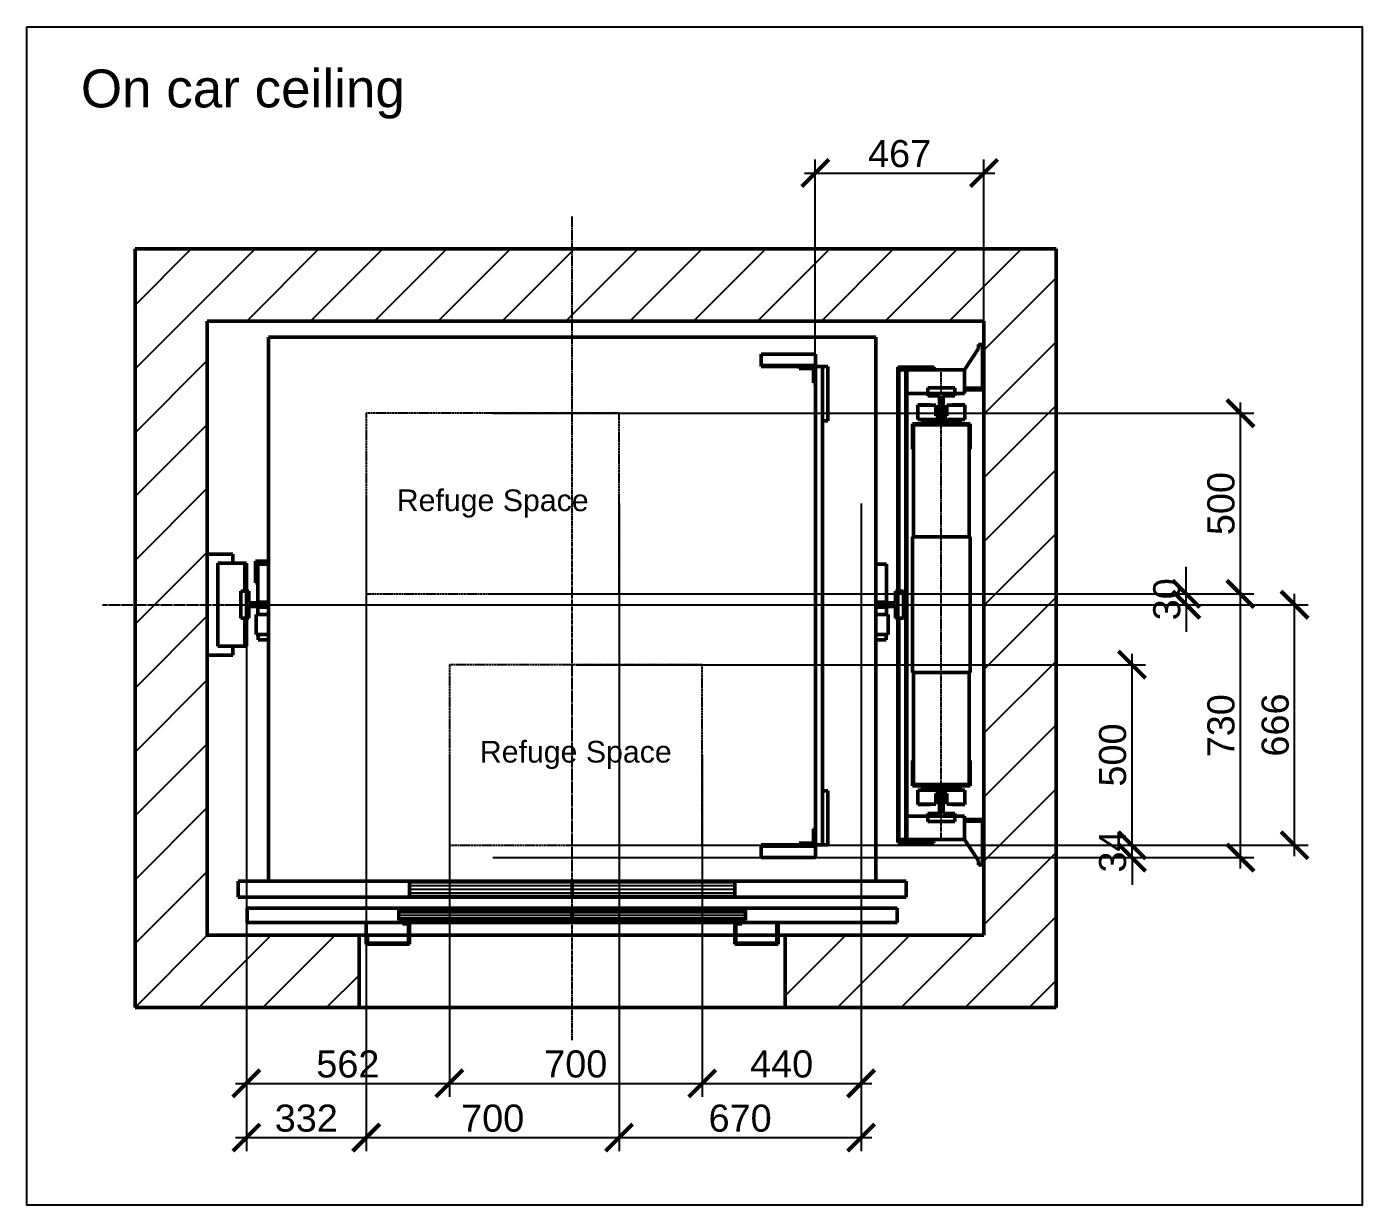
# Model space of a CAD drawing. Header units: millimetres. Extents: x -9546 to 173314, y -46180 to 27253.
# Drawn here: x 59020 to 62717, y -37508 to -34246 of the extents above; entities that cross this region are included whole.
import ezdxf

# ---------------------------------------------------------------- set-up
doc = ezdxf.new("R2010")
doc.units = ezdxf.units.MM
doc.linetypes.add('AM_ISO02W050', pattern=[7.5, 6, -1.5])
doc.linetypes.add('AM_ISO08W050', pattern=[18, 12, -1.5, 3, -1.5])
for name, color, linetype, lineweight in [('AM_0', 7, 'Continuous', 50), ('AM_5', 3, 'Continuous', 25), ('AM_8', 1, 'Continuous', 25), ('LDCar-AM_0', 7, 'Continuous', 50), ('LDCar-AM_7', 4, 'AM_ISO08W050', 25), ('LDCar-AM_8', 1, 'Continuous', 25), ('LDCarFrame-AM_0', 7, 'Continuous', 50), ('LDGuides-AM_0', 7, 'Continuous', 50), ('LDRailBrackets-AM_0', 7, 'Continuous', 50), ('LDRefugeSpace-AM_0', 7, 'Continuous', 50), ('LDRefugeSpace-AM_3', 6, 'AM_ISO02W050', 25), ('LDShaft-AM_0', 7, 'Continuous', 50), ('LDShaft-AM_5', 3, 'Continuous', 25), ('LDShaft-AM_7', 4, 'AM_ISO08W050', 25)]:
    doc.layers.add(name, color=color, linetype=linetype, lineweight=lineweight)
doc.layers.add('AM_VIEWS', color=1, linetype='Continuous', lineweight=25, plot=False)
doc.styles.add('LD', font='ARIALUNI.ttf')
doc.dimstyles.new('LIFT', dxfattribs={"dimtxt": 2.5, "dimasz": 2.5, "dimexe": 1.25, "dimexo": 0, "dimgap": 0.5, "dimtad": 1, "dimdec": 0, "dimzin": 1, "dimdsep": 46, "dimtxsty": 'LD', "dimblk": 'ARCHTICK', "dimcen": 0, "dimdle": 1, "dimclrd": 3, "dimclre": 3, "dimclrt": 4, "dimadec": 0, "dimazin": 0, "dimtp": 0.1, "dimtm": 0.1, "dimtfac": 0.71, "dimtdec": 0, "dimtix": 1, "dimtmove": 0, "dimatfit": 3, "dimfxl": 1, "dimtolj": 1, "dimarcsym": 0})

# ---------------------------------------------------------------- blocks, each defined once
blk = doc.blocks.new('LD_20260611094835_00000243')
at = {"layer": 'AM_8'}
for p, q in [((-200, 1567.8), (132.2, 1900)), ((-200, 1744.5), (-44.5, 1900)), ((109, 1700), (309, 1900)), ((285.8, 1700), (485.8, 1900)), ((462.6, 1700), (662.6, 1900)), ((639.3, 1700), (839.3, 1900)), ((816.1, 1700), (1016.1, 1900)), ((992.9, 1700), (1192.9, 1900)), ((1169.7, 1700), (1369.7, 1900)), ((1346.4, 1700), (1546.4, 1900)), ((1523.2, 1700), (1723.2, 1900)), ((1700, 1700), (1900, 1900)), ((1876.8, 1700), (2076.8, 1900)), ((2053.6, 1700), (2253.6, 1900)), ((2150, 1619.7), (2350, 1819.7)), ((2150, 1442.9), (2350, 1642.9)), ((-200, 1391), (0, 1591)), ((2150, 1266.1), (2350, 1466.1)), ((-200, 1214.2), (0, 1414.2)), ((2150, 1089.3), (2350, 1289.3)), ((-200, 1037.4), (0, 1237.4)), ((2150, 912.6), (2350, 1112.6)), ((-200, 860.7), (0, 1060.7)), ((2150, 735.8), (2350, 935.8)), ((-200, 683.9), (0, 883.9)), ((2150, 559), (2350, 759)), ((-200, 507.1), (0, 707.1)), ((2150, 382.2), (2350, 582.2)), ((-200, 330.3), (0, 530.3)), ((2150, 205.5), (2350, 405.5)), ((-200, 153.6), (0, 353.6)), ((2150, 28.7), (2350, 228.7)), ((-200, -23.2), (0, 176.8)), ((2098.1, -200), (2350, 51.9)), ((-200, -200), (0, 0)), ((-23.2, -200), (176.8, 0)), ((153.6, -200), (353.6, 0)), ((1600, -167.8), (1767.8, 0)), ((1744.5, -200), (1944.5, 0)), ((1921.3, -200), (2121.3, 0)), ((330.3, -200), (420, -110.3)), ((2274.9, -200), (2350, -124.9))]:
    blk.add_line(p, q, dxfattribs=at)
blk = doc.blocks.new('LD_20260611094835_00000244')
at = {"layer": 'LDShaft-AM_0'}
for p, q in [((0, 1900), (-200, 1900)), ((-200, 1900), (-200, -200)), ((2150, 1900), (0, 1900)), ((2350, 1900), (2150, 1900)), ((2350, -200), (2350, 1900)), ((0, 1700), (0, 1055)), ((0, 0), (0, 1700)), ((0, 1700), (2150, 1700)), ((2150, 1635), (2150, 1700)), ((2150, 1700), (2150, 0)), ((2150, 320), (2150, 1510)), ((0, 775), (0, 0)), ((2150, 0), (2150, 195)), ((0, 0), (440, 0)), ((420, 0), (0, 0)), ((420, -200), (420, 0)), ((1580, 0), (2150, 0)), ((2150, 0), (1600, 0)), ((1600, 0), (1600, -200)), ((-200, -200), (0, -200)), ((0, -200), (420, -200)), ((1600, -200), (2150, -200)), ((2150, -200), (2350, -200))]:
    blk.add_line(p, q, dxfattribs=at)
blk = doc.blocks.new('LD_20260611094835_00000247')
at = {"layer": 'LDShaft-AM_0'}
for p, q in [((420, 0), (420, -80)), ((440, 0), (420, 0)), ((557, 0), (443, 0)), ((1460, 0), (560, 0)), ((1577, 0), (1463, 0)), ((1600, 0), (1580, 0)), ((1600, -80), (1600, 0)), ((420, -80), (420, -200)), ((1600, -200), (1600, -80)), ((420, -200), (1600, -200))]:
    blk.add_line(p, q, dxfattribs=at)
blk = doc.blocks.new('LD_20260611094835_00000248')
at = {"layer": 'LDCar-AM_0'}
for p, q in [((900, 100), (-900, 100)), ((-900, 100), (-900, 60)), ((-1.05, 95), (-479.95, 95)), ((-479.95, 95), (-479.95, 66.5)), ((-1.05, 66.5), (-1.05, 95)), ((479.95, 95), (1.05, 95)), ((1.05, 95), (1.05, 66.5)), ((479.95, 66.5), (479.95, 95)), ((900, 60), (900, 100)), ((-900, 60), (900, 60)), ((-570, 60), (-570, 30)), ((-470, 60), (-570, 60)), ((-479.95, 66.5), (-1.05, 66.5)), ((-450, 60), (-470, 60)), ((-470, 60), (-470, 57)), ((-470, 57), (-453, 57)), ((-453, 57), (-453, 3)), ((-450, 0), (-450, 60)), ((450, 60), (-450, 60)), ((1.05, 66.5), (479.95, 66.5)), ((450, 60), (450, 0)), ((470, 60), (450, 60)), ((453, 3), (453, 57)), ((453, 57), (470, 57)), ((470, 57), (470, 60)), ((567, 60), (470, 60)), ((567, 60), (567, 30)), ((570, 60), (567, 60)), ((570, 30), (570, 60)), ((-567, 30), (-570, 30)), ((-570, 30), (-570, 0)), ((-570, 0), (-450, 0)), ((-567, 3), (-567, 30)), ((-453, 3), (-567, 3)), ((450, 0), (570, 0)), ((567, 3), (453, 3)), ((570, 30), (567, 30)), ((567, 30), (567, 3)), ((570, 0), (570, 30))]:
    blk.add_line(p, q, dxfattribs=at)
at = {"layer": 'LDCar-AM_8'}
for p, q in [((-480, 87.875), (-1, 87.875)), ((-480, 80.75), (-1, 80.75)), ((1, 87.875), (480, 87.875)), ((1, 80.75), (480, 80.75)), ((-480, 73.625), (-1, 73.625)), ((1, 73.625), (480, 73.625))]:
    blk.add_line(p, q, dxfattribs=at)
blk = doc.blocks.new('LD_20260611094835_00000249')
at = {"layer": 'LDShaft-AM_7'}
for p, q in [((0, -1205), (0, 1075)), ((-1300, 0), (1430, 0))]:
    blk.add_line(p, q, dxfattribs=at)
blk = doc.blocks.new('LD_20260611094835_0000024C')
at = {"layer": 'LDRailBrackets-AM_0'}
for p, q in [((71, 140), (0, 140)), ((0, 140), (0, -140)), ((104, 115), (29, 115)), ((29, 115), (29, -115)), ((71, 115), (71, 140)), ((108, 115), (104, 115)), ((104, 115), (104, 37.5)), ((104, 37.5), (104, 115)), ((108, 37.5), (108, 115)), ((104, -37.5), (104, -115)), ((104, -115), (104, -37.5)), ((108, -115), (108, -37.5)), ((0, -140), (71, -140)), ((29, -115), (104, -115)), ((71, -140), (71, -115)), ((104, -115), (108, -115))]:
    blk.add_line(p, q, dxfattribs=at)
blk = doc.blocks.new('LD_20260611094835_0000024E')
at = {"layer": 'LDCar-AM_0'}
for p, q in [((100, 658), (0, 658)), ((0, 658), (0, 37.5)), ((2, 656), (100, 656)), ((2, 37.5), (2, 656)), ((100, 656), (100, 658)), ((0, -37.5), (0, -658)), ((2, -656), (2, -37.5)), ((0, -658), (100, -658)), ((100, -656), (2, -656)), ((100, -658), (100, -656))]:
    blk.add_line(p, q, dxfattribs=at)
blk = doc.blocks.new('LD_20260611094835_00000250')
at = {"layer": 'LDRailBrackets-AM_0'}
for p, q in [((-15, 709), (-54, 650)), ((-4, 720), (-15, 720)), ((-15, 720), (-15, 709)), ((0, 720), (-4, 720)), ((-4, 720), (-4, 595)), ((-4, 595), (-4, 720)), ((0, 595), (0, 720)), ((-216, 650), (-236, 650)), ((-216, -650), (-216, 650)), ((-213, 650), (-216, 650)), ((-216, 650), (-216, -650)), ((-54, 650), (-213, 650)), ((-213, -650), (-213, 650)), ((-54, 585), (-54, 650)), ((-4, 599), (-54, 599)), ((-54, 595), (-4, 595)), ((-54, 595), (-4, 595)), ((-4, 595), (-4, 599)), ((-4, 595), (0, 595)), ((-213, 585), (-155.5, 585)), ((-80.5, 585), (-54, 585)), ((-155.5, -585), (-213, -585)), ((-54, -585), (-80.5, -585)), ((-54, -650), (-54, -585)), ((-4, -595), (-54, -595)), ((-4, -595), (-54, -595)), ((-54, -599), (-4, -599)), ((0, -595), (-4, -595)), ((-4, -595), (-4, -720)), ((-4, -720), (-4, -595)), ((-4, -599), (-4, -595)), ((0, -720), (0, -595)), ((-236, -650), (-216, -650)), ((-216, -650), (-213, -650)), ((-213, -650), (-54, -650)), ((-54, -650), (-15, -709)), ((-15, -709), (-15, -720)), ((-15, -720), (-4, -720)), ((-4, -720), (0, -720))]:
    blk.add_line(p, q, dxfattribs=at)
blk = doc.blocks.new('LD_20260611094835_00000251')
at = {"layer": 'LDCar-AM_0'}
for p, q in [((-80, 501), (-80, 431)), ((80, 501), (-80, 501)), ((77, 498), (-77, 498)), ((-77, 498), (-77, 187.5)), ((-77, 431), (-77, 498)), ((-77, 498), (77, 498)), ((77, 187.5), (77, 498)), ((77, 498), (77, 431)), ((80, 431), (80, 501)), ((-80, 431), (-77, 431)), ((77, 431), (80, 431)), ((80, 187.5), (-80, 187.5)), ((-80, 187.5), (-80, -187.5)), ((80, -187.5), (80, 187.5)), ((-80, -187.5), (80, -187.5)), ((-77, -187.5), (-77, -498)), ((77, -498), (77, -187.5)), ((-80, -431), (-80, -501)), ((-77, -431), (-80, -431)), ((-77, -498), (-77, -431)), ((77, -431), (77, -498)), ((80, -431), (77, -431)), ((80, -501), (80, -431)), ((-80, -501), (80, -501)), ((-77, -498), (77, -498)), ((77, -498), (-77, -498))]:
    blk.add_line(p, q, dxfattribs=at)
blk = doc.blocks.new('LD_20260611094835_00000253')
at = {"layer": 'LDCar-AM_7'}
blk.add_line((0, -644), (0, 644), dxfattribs=at)
blk = doc.blocks.new('LD_20260611094835_00000254')
at = {"layer": 'LDCarFrame-AM_0'}
for p, q in [((-65, 30), (-65, 29)), ((-30, 30), (-65, 30)), ((-15, 29), (-65, 29)), ((-65, 29), (-65, -10)), ((-30, 29), (-30, 30)), ((-15, 0), (-15, 29)), ((-15, 24), (-15, 0)), ((-6, 24), (-15, 24)), ((15, 0), (-15, 0)), ((-6, 0), (-6, 24)), ((6, 24), (6, 0)), ((15, 24), (6, 24)), ((65, 29), (15, 29)), ((15, 29), (15, 0)), ((15, 0), (15, 24)), ((65, 30), (30, 30)), ((30, 30), (30, 29)), ((65, 29), (65, 30)), ((65, -10), (65, 29)), ((-65, -10), (65, -10)), ((-52, -10), (-52, -14)), ((-52, -14), (52, -14)), ((52, -14), (52, -10))]:
    blk.add_line(p, q, dxfattribs=at)
blk = doc.blocks.new('LD_20260611094835_00000255')
at = {"layer": 'LDCarFrame-AM_0'}
for p, q in [((-52, -14), (-52, -17.5)), ((-52, -17.5), (52, -17.5)), ((52, -17.5), (52, -14))]:
    blk.add_line(p, q, dxfattribs=at)
blk = doc.blocks.new('LD_20260611094835_00000256')
at = {"layer": 'LDCarFrame-AM_0'}
for p, q in [((-52, 17.5), (-52, 14)), ((52, 17.5), (-52, 17.5)), ((52, 14), (52, 17.5))]:
    blk.add_line(p, q, dxfattribs=at)
blk = doc.blocks.new('LD_20260611094835_00000257')
at = {"layer": 'LDCarFrame-AM_0'}
for p, q in [((-65, 10), (-65, -29)), ((65, 10), (-65, 10)), ((52, 14), (-52, 14)), ((-52, 14), (-52, 10)), ((-15, -29), (-15, 0)), ((-15, 0), (15, 0)), ((-15, 0), (-15, -24)), ((-6, -24), (-6, 0)), ((6, 0), (6, -24)), ((15, 0), (15, -29)), ((15, -24), (15, 0)), ((52, 10), (52, 14)), ((65, -29), (65, 10)), ((-65, -29), (-65, -30)), ((-65, -29), (-15, -29)), ((-65, -30), (-30, -30)), ((-30, -30), (-30, -29)), ((-15, -24), (-6, -24)), ((6, -24), (15, -24)), ((15, -29), (65, -29)), ((30, -29), (30, -30)), ((30, -30), (65, -30)), ((65, -30), (65, -29))]:
    blk.add_line(p, q, dxfattribs=at)
blk = doc.blocks.new('LD_20260611094835_00000259')
at = {"layer": 'LDGuides-AM_0'}
for p, q in [((5, 31), (-5, 31)), ((-5, 31), (-5, -24)), ((5, -24), (5, 31)), ((-5, -24), (-37.5, -24)), ((-37.5, -24), (-37.5, -31)), ((-37.5, -31), (37.5, -31)), ((37.5, -24), (5, -24)), ((37.5, -31), (37.5, -24))]:
    blk.add_line(p, q, dxfattribs=at)
blk = doc.blocks.new('LD_20260611094835_0000025A')
at = {"layer": 'AM_0'}
for p, q in [((-37.5, 0), (-37.5, -15)), ((37.5, 0), (-37.5, 0)), ((37.5, -15), (37.5, 0)), ((-37.5, -15), (37.5, -15))]:
    blk.add_line(p, q, dxfattribs=at)
blk = doc.blocks.new('LD_20260611094835_0000025C')
at = {"layer": 'LDGuides-AM_0'}
for p, q in [((37.5, 31), (-37.5, 31)), ((-37.5, 31), (-37.5, 24)), ((-37.5, 24), (-5, 24)), ((-5, 24), (-5, -31)), ((5, -31), (5, 24)), ((5, 24), (37.5, 24)), ((37.5, 24), (37.5, 31)), ((-5, -31), (5, -31))]:
    blk.add_line(p, q, dxfattribs=at)
blk = doc.blocks.new('LD_20260611094835_0000025D')
at = {"layer": 'AM_0'}
for p, q in [((37.5, 15), (-37.5, 15)), ((-37.5, 15), (-37.5, 0)), ((-37.5, 0), (37.5, 0)), ((37.5, 0), (37.5, 15))]:
    blk.add_line(p, q, dxfattribs=at)
blk = doc.blocks.new('LD_20260611094835_0000025E')
at = {"layer": 'LDCar-AM_0'}
for p, q in [((-471.5, -765), (-471.5, -765.5)), ((-471.5, -765.5), (-450, -765.5)), ((-451.5, -765.5), (-451.5, -766.5)), ((-451.5, -766.5), (451.5, -766.5)), ((-450, -765.5), (-450, -765)), ((450, -765), (450, -765.5)), ((450, -765.5), (471.5, -765.5)), ((451.5, -766.5), (451.5, -765.5)), ((471.5, -765.5), (471.5, -765))]:
    blk.add_line(p, q, dxfattribs=at)
blk = doc.blocks.new('LD_20260611094835_0000025F')
at = {"layer": 'LDRefugeSpace-AM_0'}
for p, q in [((1323.25, 1394), (1323.25, 1362)), ((1473.25, 1394), (1323.25, 1394)), ((1473.25, 1362), (1473.25, 1394)), ((1323.25, 1362), (1323.25, 1359)), ((1473.25, 1362), (1323.25, 1362)), ((1323.25, 1362), (1473.25, 1362)), ((1323.25, 1359), (1473.25, 1359)), ((1428.25, 1359), (1428.25, 1354)), ((1473.25, 1359), (1428.25, 1359)), ((1428.25, 1354), (1468.25, 1354)), ((1468.25, 1354), (1468.25, 1314)), ((1473.25, 1359), (1473.25, 1362)), ((1493.25, 1359), (1473.25, 1359)), ((1473.25, 1359), (1473.25, 35)), ((1473.25, 1314), (1473.25, 1359)), ((1508.25, 1359), (1493.25, 1359)), ((1493.25, 35), (1493.25, 1359)), ((1508.25, 1209), (1508.25, 1359)), ((1468.25, 1314), (1473.25, 1314)), ((1493.25, 1209), (1508.25, 1209)), ((1508.25, 185), (1493.25, 185)), ((1508.25, 35), (1508.25, 185)), ((1473.25, 80), (1468.25, 80)), ((1468.25, 80), (1468.25, 40)), ((1473.25, 35), (1473.25, 80)), ((1468.25, 40), (1428.25, 40)), ((1428.25, 40), (1428.25, 35)), ((1473.25, 35), (1323.25, 35)), ((1323.25, 35), (1323.25, 32)), ((1323.25, 32), (1473.25, 32)), ((1473.25, 32), (1323.25, 32)), ((1323.25, 32), (1323.25, 0)), ((1323.25, 0), (1473.25, 0)), ((1428.25, 35), (1473.25, 35)), ((1473.25, 32), (1473.25, 35)), ((1473.25, 35), (1493.25, 35)), ((1473.25, 0), (1473.25, 32)), ((1493.25, 35), (1508.25, 35))]:
    blk.add_line(p, q, dxfattribs=at)
blk = doc.blocks.new('LD_20260611094835_00000262')
at = {"layer": 'LDCar-AM_7'}
blk.add_line((-961, 0), (961, 0), dxfattribs=at)
blk = doc.blocks.new('LD_20260611094835_00000263')
at = {"layer": 'LDCarFrame-AM_0'}
for p, q in [((-20.5, 7), (-20.5, 6)), ((-20.5, 6), (-1, 6)), ((-1, -6), (-20.5, -6)), ((-20.5, -6), (-20.5, -7))]:
    blk.add_line(p, q, dxfattribs=at)
blk = doc.blocks.new('LD_20260611094835_00000264')
at = {"layer": 'LDCarFrame-AM_0'}
for p, q in [((1, 6), (20.5, 6)), ((20.5, 6), (20.5, 7)), ((20.5, -6), (1, -6)), ((20.5, -7), (20.5, -6))]:
    blk.add_line(p, q, dxfattribs=at)
blk = doc.blocks.new('LD_20260611094835_00000266')
at = {"layer": 'LDGuides-AM_0'}
for p, q in [((-24, 37.5), (-31, 37.5)), ((-31, 37.5), (-31, -37.5)), ((-24, 5), (-24, 37.5)), ((30, 5), (-24, 5)), ((-24, -5), (30, -5)), ((-24, -37.5), (-24, -5)), ((-31, -37.5), (-24, -37.5))]:
    blk.add_line(p, q, dxfattribs=at)
blk = doc.blocks.new('LD_20260611094835_00000267')
at = {"layer": 'AM_0'}
for p, q in [((0, 37.5), (-15, 37.5)), ((-15, 37.5), (-15, -37.5)), ((0, -37.5), (0, 37.5)), ((-15, -37.5), (0, -37.5))]:
    blk.add_line(p, q, dxfattribs=at)
blk = doc.blocks.new('LD_20260611094835_00000269')
at = {"layer": 'LDGuides-AM_0'}
for p, q in [((31, 37.5), (24, 37.5)), ((24, 37.5), (24, 5)), ((31, -37.5), (31, 37.5)), ((24, 5), (-30, 5)), ((-30, -5), (24, -5)), ((24, -5), (24, -37.5)), ((24, -37.5), (31, -37.5))]:
    blk.add_line(p, q, dxfattribs=at)
blk = doc.blocks.new('LD_20260611094835_0000026A')
at = {"layer": 'AM_0'}
for p, q in [((15, 37.5), (0, 37.5)), ((0, 37.5), (0, -37.5)), ((15, -37.5), (15, 37.5)), ((0, -37.5), (15, -37.5))]:
    blk.add_line(p, q, dxfattribs=at)
blk = doc.blocks.new('LD_20260611094835_0000026B')
at = {"layer": 'LDCarFrame-AM_0'}
for p, q in [((-841, 121), (-876.5, 121)), ((-876.5, 121), (-876.5, 61)), ((-872.5, 117), (-841, 117)), ((-872.5, 61), (-872.5, 117)), ((-841, 112), (-870, 112)), ((-870, 112), (-870, 108)), ((870, 112), (841, 112)), ((870, 108), (870, 112)), ((-870, 76.5), (-872.5, 76.5)), ((-870, 108), (-870, 96.6)), ((-870, 96.6), (-870, 79.6)), ((-870, 79.6), (-870, 59.5)), ((-870, 61.5), (-870, 76.5)), ((870, 96.6), (870, 108)), ((870, 79.6), (870, 96.6)), ((870, 59.5), (870, 79.6)), ((-876.5, 61), (-872.5, 61)), ((-872.5, 61.5), (-870, 61.5)), ((-870, 59.5), (-870, 39.4)), ((-870, 39.4), (-870, 22.4)), ((870, 39.4), (870, 59.5)), ((870, 22.4), (870, 39.4)), ((-870, 22.4), (-870, 11)), ((-870, 11), (-870, 7)), ((-870, 7), (-841, 7)), ((841, 7), (870, 7)), ((870, 11), (870, 22.4)), ((870, 7), (870, 11)), ((-873.5, -27), (-875, -27)), ((-875, -27), (-875, -82.5)), ((-869.1, -27), (-873.5, -27)), ((-841, -7), (-870, -7)), ((-870, -7), (-870, -27)), ((-870, -27), (-841, -27)), ((-862.7, -27), (-869.1, -27)), ((-855, -27), (-862.7, -27)), ((-847.3, -27), (-855, -27)), ((-841, -27), (-847.3, -27)), ((870, -7), (841, -7)), ((847.3, -27), (841, -27)), ((841, -27), (870, -27)), ((855, -27), (847.3, -27)), ((862.7, -27), (855, -27)), ((869.1, -27), (862.7, -27)), ((873.5, -27), (869.1, -27)), ((870, -27), (870, -7)), ((875, -27), (873.5, -27)), ((875, -82.5), (875, -27)), ((-875, -82.5), (-873.5, -82.5)), ((-873.5, -82.5), (-869.1, -82.5)), ((-869.1, -82.5), (-862.7, -82.5)), ((-841, -82.5), (-869, -82.5)), ((-869, -82.5), (-869, -97.5)), ((-869, -97.5), (-841, -97.5)), ((-862.7, -82.5), (-855, -82.5)), ((-855, -82.5), (-847.3, -82.5)), ((-847.3, -82.5), (-841, -82.5)), ((841, -82.5), (847.3, -82.5)), ((869, -82.5), (841, -82.5)), ((841, -97.5), (869, -97.5)), ((847.3, -82.5), (855, -82.5)), ((855, -82.5), (862.7, -82.5)), ((862.7, -82.5), (869.1, -82.5)), ((869, -97.5), (869, -82.5)), ((869.1, -82.5), (873.5, -82.5)), ((873.5, -82.5), (875, -82.5))]:
    blk.add_line(p, q, dxfattribs=at)
blk = doc.blocks.new('LD_20260611094835_0000026C')
at = {"layer": 'LDCarFrame-AM_0'}
for p, q in [((-841, 741), (-841, -765)), ((841, 741), (-841, 741)), ((841, -765), (841, 741)), ((-841, -765), (841, -765))]:
    blk.add_line(p, q, dxfattribs=at)
blk = doc.blocks.new('LD_20260611094835_0000026D')
at = {"layer": 'LDRefugeSpace-AM_3'}
for p, q in [((-350, 250), (-350, -250)), ((350, 250), (-350, 250)), ((350, -250), (350, 250)), ((-350, -250), (350, -250))]:
    blk.add_line(p, q, dxfattribs=at)
blk = doc.blocks.new('LD_20260611094835_0000026E')
at = {"layer": 'LDRefugeSpace-AM_3'}
for p, q in [((-350, 250), (-350, -250)), ((350, 250), (-350, 250)), ((350, -250), (350, 250)), ((-350, -250), (350, -250))]:
    blk.add_line(p, q, dxfattribs=at)
blk = doc.blocks.new('LD_20260611094835_0000027C')
at = {"layer": 'LDCar-AM_0'}
for p, q in [((-471.5, 45), (-925, 45)), ((-925, 45), (-925, 0)), ((-0.05, 42.5), (-449.95, 42.5)), ((-449.95, 42.5), (-449.95, 2.5)), ((-0.05, 2.5), (-0.05, 42.5)), ((449.95, 42.5), (0.05, 42.5)), ((0.05, 42.5), (0.05, 2.5)), ((449.95, 2.5), (449.95, 42.5)), ((925, 45), (471.5, 45)), ((925, 0), (925, 45)), ((-925, 0), (925, 0)), ((-449.95, 2.5), (-0.05, 2.5)), ((0.05, 2.5), (449.95, 2.5))]:
    blk.add_line(p, q, dxfattribs=at)
at = {"layer": 'LDCar-AM_8'}
for p, q in [((-450, 32.5), (0, 32.5)), ((-450, 22.5), (0, 22.5)), ((-450, 12.5), (0, 12.5)), ((0, 32.5), (450, 32.5)), ((0, 22.5), (450, 22.5)), ((0, 12.5), (450, 12.5))]:
    blk.add_line(p, q, dxfattribs=at)
blk = doc.blocks.new('_ArchTick')
at = {"color": 0, "linetype": 'ByBlock', "const_width": 0.15}
blk.add_lwpolyline([(-0.5, -0.5), (0.5, 0.5)], dxfattribs=at)
blk = doc.blocks.new('*D2346')
at = {"layer": 'Defpoints', "color": 0, "transparency": 16777216}
for p in [(59959.8, -35565.6), (60659.8, -35565.6), (60659.8, -37320.6)]:
    blk.add_point(p, dxfattribs=at)
at = {"layer": 'LDShaft-AM_5', "color": 3, "lineweight": -2, "transparency": 16777216}
for p, q in [((59959.8, -35565.6), (59959.8, -37358.1)), ((60659.8, -35565.6), (60659.8, -37358.1)), ((59929.8, -37320.6), (60689.8, -37320.6))]:
    blk.add_line(p, q, dxfattribs=at)
at = {"layer": 'LDShaft-AM_5', "color": 3, "lineweight": -2, "transparency": 16777216, "xscale": 75, "yscale": 75, "zscale": 75, "rotation": 180}
blk.add_blockref('_ArchTick', (59959.8, -37320.6), dxfattribs=at)
at = {"layer": 'LDShaft-AM_5', "color": 3, "lineweight": -2, "transparency": 16777216, "xscale": 75, "yscale": 75, "zscale": 75}
blk.add_blockref('_ArchTick', (60659.8, -37320.6), dxfattribs=at)
at = {"layer": 'LDShaft-AM_5', "color": 4, "transparency": 16777216, "insert": (60309.8, -37267.3), "char_height": 75, "attachment_point": 5, "style": 'LD'}
blk.add_mtext('\\A1;700', dxfattribs=at)
blk = doc.blocks.new('*D2347')
at = {"layer": 'Defpoints', "color": 0, "transparency": 16777216}
for p in [(60309.8, -35815.6), (62379.8, -35815.6), (60309.8, -36545.6)]:
    blk.add_point(p, dxfattribs=at)
at = {"layer": 'LDShaft-AM_5', "color": 3, "lineweight": -2, "transparency": 16777216}
for p, q in [((62379.8, -36575.6), (62379.8, -35785.6)), ((60309.8, -35815.6), (62417.3, -35815.6)), ((60309.8, -36545.6), (62417.3, -36545.6))]:
    blk.add_line(p, q, dxfattribs=at)
at = {"layer": 'LDShaft-AM_5', "color": 3, "lineweight": -2, "transparency": 16777216, "xscale": 75, "yscale": 75, "zscale": 75}
for p, rotation in [((62379.8, -35815.6), 90), ((62379.8, -36545.6), 270)]:
    blk.add_blockref('_ArchTick', p, dxfattribs=dict(at, rotation=rotation))
at = {"layer": 'LDShaft-AM_5', "color": 4, "transparency": 16777216, "insert": (62326.4, -36180.6), "char_height": 75, "attachment_point": 5, "rotation": 90, "style": 'LD'}
blk.add_mtext('\\A1;730', dxfattribs=at)
blk = doc.blocks.new('*D2348')
at = {"layer": 'AM_5', "color": 3, "lineweight": -2, "transparency": 16777216}
for p, q in [((61203, -35845.6), (61203, -34613.1)), ((61669.8, -35060.6), (61669.8, -34613.1)), ((61173, -34650.6), (61699.8, -34650.6))]:
    blk.add_line(p, q, dxfattribs=at)
at = {"layer": 'Defpoints', "color": 0, "transparency": 16777216}
for p in [(61669.8, -34650.6), (61669.8, -35060.6), (61203, -35845.6)]:
    blk.add_point(p, dxfattribs=at)
at = {"layer": 'AM_5', "color": 3, "lineweight": -2, "transparency": 16777216, "xscale": 75, "yscale": 75, "zscale": 75, "rotation": 180}
blk.add_blockref('_ArchTick', (61203, -34650.6), dxfattribs=at)
at = {"layer": 'AM_5', "color": 3, "lineweight": -2, "transparency": 16777216, "xscale": 75, "yscale": 75, "zscale": 75}
blk.add_blockref('_ArchTick', (61669.8, -34650.6), dxfattribs=at)
at = {"layer": 'AM_5', "color": 4, "transparency": 16777216, "insert": (61436.4, -34597.3), "char_height": 75, "attachment_point": 5, "style": 'LD'}
blk.add_mtext('\\A1;467', dxfattribs=at)
blk = doc.blocks.new('*D2349')
at = {"layer": 'Defpoints', "color": 0, "transparency": 16777216}
for p in [(60189.8, -36261.6), (60889.8, -36261.6), (60889.8, -37170.6)]:
    blk.add_point(p, dxfattribs=at)
at = {"layer": 'LDShaft-AM_5', "color": 3, "lineweight": -2, "transparency": 16777216}
for p, q in [((60189.8, -36261.6), (60189.8, -37208.1)), ((60889.8, -36261.6), (60889.8, -37208.1)), ((60159.8, -37170.6), (60919.8, -37170.6))]:
    blk.add_line(p, q, dxfattribs=at)
at = {"layer": 'LDShaft-AM_5', "color": 3, "lineweight": -2, "transparency": 16777216, "xscale": 75, "yscale": 75, "zscale": 75, "rotation": 180}
blk.add_blockref('_ArchTick', (60189.8, -37170.6), dxfattribs=at)
at = {"layer": 'LDShaft-AM_5', "color": 3, "lineweight": -2, "transparency": 16777216, "xscale": 75, "yscale": 75, "zscale": 75}
blk.add_blockref('_ArchTick', (60889.8, -37170.6), dxfattribs=at)
at = {"layer": 'LDShaft-AM_5', "color": 4, "transparency": 16777216, "insert": (60539.8, -37117.3), "char_height": 75, "attachment_point": 5, "style": 'LD'}
blk.add_mtext('\\A1;700', dxfattribs=at)
blk = doc.blocks.new('*D2350')
at = {"layer": 'Defpoints', "color": 0, "transparency": 16777216}
for p in [(60539.8, -36511.6), (62079.8, -36511.6), (60539.8, -36545.6)]:
    blk.add_point(p, dxfattribs=at)
at = {"layer": 'LDShaft-AM_5', "color": 3, "lineweight": -2, "transparency": 16777216}
for p, q in [((62079.8, -36511.6), (62079.8, -36436.6)), ((60539.8, -36511.6), (62117.3, -36511.6)), ((62079.8, -36545.6), (62079.8, -36511.6)), ((60539.8, -36545.6), (62117.3, -36545.6)), ((62079.8, -36545.6), (62079.8, -36620.6))]:
    blk.add_line(p, q, dxfattribs=at)
at = {"layer": 'LDShaft-AM_5', "color": 3, "lineweight": -2, "transparency": 16777216, "xscale": 75, "yscale": 75, "zscale": 75}
for p, rotation in [((62079.8, -36511.6), 270), ((62079.8, -36545.6), 90)]:
    blk.add_blockref('_ArchTick', p, dxfattribs=dict(at, rotation=rotation))
at = {"layer": 'LDShaft-AM_5', "color": 4, "transparency": 16777216, "insert": (62026.4, -36528.6), "char_height": 75, "attachment_point": 5, "rotation": 90, "style": 'LD'}
blk.add_mtext('\\A1;34', dxfattribs=at)
blk = doc.blocks.new('_NONE')
blk = doc.blocks.new('*D2351')
at = {"layer": 'Defpoints', "color": 0, "transparency": 16777216}
for p in [(60539.8, -36011.6), (62079.8, -36011.6), (60539.8, -36511.6)]:
    blk.add_point(p, dxfattribs=at)
at = {"layer": 'LDShaft-AM_5', "color": 3, "lineweight": -2, "transparency": 16777216}
for p, q in [((60539.8, -36011.6), (62117.3, -36011.6)), ((62079.8, -36541.6), (62079.8, -35981.6)), ((60539.8, -36511.6), (62117.3, -36511.6))]:
    blk.add_line(p, q, dxfattribs=at)
at = {"layer": 'LDShaft-AM_5', "color": 3, "lineweight": -2, "transparency": 16777216, "xscale": 75, "yscale": 75, "zscale": 75}
for p, rotation in [((62079.8, -36011.6), 90), ((62079.8, -36511.6), 270)]:
    blk.add_blockref('_ArchTick', p, dxfattribs=dict(at, rotation=rotation))
at = {"layer": 'LDShaft-AM_5', "color": 4, "transparency": 16777216, "insert": (62026.4, -36261.6), "char_height": 75, "attachment_point": 5, "rotation": 90, "style": 'LD'}
blk.add_mtext('\\A1;500', dxfattribs=at)
blk = doc.blocks.new('*D2352')
at = {"layer": 'AM_5', "color": 3, "lineweight": -2, "transparency": 16777216}
for p, q in [((62529.8, -36541.6), (62529.8, -35815.6)), ((59627.8, -35845.6), (62567.3, -35845.6)), ((60889.8, -36511.6), (62567.3, -36511.6))]:
    blk.add_line(p, q, dxfattribs=at)
at = {"layer": 'Defpoints', "color": 0, "transparency": 16777216}
for p in [(59627.8, -35845.6), (62529.8, -35845.6), (60889.8, -36511.6)]:
    blk.add_point(p, dxfattribs=at)
at = {"layer": 'AM_5', "color": 3, "lineweight": -2, "transparency": 16777216, "xscale": 75, "yscale": 75, "zscale": 75}
for p, rotation in [((62529.8, -35845.6), 90), ((62529.8, -36511.6), 270)]:
    blk.add_blockref('_ArchTick', p, dxfattribs=dict(at, rotation=rotation))
at = {"layer": 'AM_5', "color": 4, "transparency": 16777216, "insert": (62476.4, -36178.6), "char_height": 75, "attachment_point": 5, "rotation": 90, "style": 'LD'}
blk.add_mtext('\\A1;666', dxfattribs=at)
blk = doc.blocks.new('*D2353')
at = {"layer": 'Defpoints', "color": 0, "transparency": 16777216}
for p in [(60659.8, -35565.6), (61329.8, -35565.6), (61329.8, -37320.6)]:
    blk.add_point(p, dxfattribs=at)
at = {"layer": 'LDShaft-AM_5', "color": 3, "lineweight": -2, "transparency": 16777216}
for p, q in [((60659.8, -35565.6), (60659.8, -37358.1)), ((61329.8, -35565.6), (61329.8, -37358.1)), ((60629.8, -37320.6), (61359.8, -37320.6))]:
    blk.add_line(p, q, dxfattribs=at)
at = {"layer": 'LDShaft-AM_5', "color": 3, "lineweight": -2, "transparency": 16777216, "xscale": 75, "yscale": 75, "zscale": 75, "rotation": 180}
blk.add_blockref('_ArchTick', (60659.8, -37320.6), dxfattribs=at)
at = {"layer": 'LDShaft-AM_5', "color": 3, "lineweight": -2, "transparency": 16777216, "xscale": 75, "yscale": 75, "zscale": 75}
blk.add_blockref('_ArchTick', (61329.8, -37320.6), dxfattribs=at)
at = {"layer": 'LDShaft-AM_5', "color": 4, "transparency": 16777216, "insert": (60994.8, -37267.3), "char_height": 75, "attachment_point": 5, "style": 'LD'}
blk.add_mtext('\\A1;670', dxfattribs=at)
blk = doc.blocks.new('*D2354')
at = {"layer": 'AM_5', "color": 3, "lineweight": -2, "transparency": 16777216}
for p, q in [((59627.8, -35845.6), (59627.8, -37208.1)), ((60189.8, -36511.6), (60189.8, -37208.1)), ((59597.8, -37170.6), (60219.8, -37170.6))]:
    blk.add_line(p, q, dxfattribs=at)
at = {"layer": 'Defpoints', "color": 0, "transparency": 16777216}
for p in [(59627.8, -35845.6), (60189.8, -36511.6), (60189.8, -37170.6)]:
    blk.add_point(p, dxfattribs=at)
at = {"layer": 'AM_5', "color": 3, "lineweight": -2, "transparency": 16777216, "xscale": 75, "yscale": 75, "zscale": 75, "rotation": 180}
blk.add_blockref('_ArchTick', (59627.8, -37170.6), dxfattribs=at)
at = {"layer": 'AM_5', "color": 3, "lineweight": -2, "transparency": 16777216, "xscale": 75, "yscale": 75, "zscale": 75}
blk.add_blockref('_ArchTick', (60189.8, -37170.6), dxfattribs=at)
at = {"layer": 'AM_5', "color": 4, "transparency": 16777216, "insert": (59908.8, -37117.3), "char_height": 75, "attachment_point": 5, "style": 'LD'}
blk.add_mtext('\\A1;562', dxfattribs=at)
blk = doc.blocks.new('*D2355')
at = {"layer": 'AM_5', "color": 3, "lineweight": -2, "transparency": 16777216}
for p, q in [((59959.8, -35815.6), (59959.8, -37358.1)), ((59627.8, -35845.6), (59627.8, -37358.1)), ((59597.8, -37320.6), (59989.8, -37320.6))]:
    blk.add_line(p, q, dxfattribs=at)
at = {"layer": 'Defpoints', "color": 0, "transparency": 16777216}
for p in [(59959.8, -35815.6), (59627.8, -35845.6), (59959.8, -37320.6)]:
    blk.add_point(p, dxfattribs=at)
at = {"layer": 'AM_5', "color": 3, "lineweight": -2, "transparency": 16777216, "xscale": 75, "yscale": 75, "zscale": 75, "rotation": 180}
blk.add_blockref('_ArchTick', (59627.8, -37320.6), dxfattribs=at)
at = {"layer": 'AM_5', "color": 3, "lineweight": -2, "transparency": 16777216, "xscale": 75, "yscale": 75, "zscale": 75}
blk.add_blockref('_ArchTick', (59959.8, -37320.6), dxfattribs=at)
at = {"layer": 'AM_5', "color": 4, "transparency": 16777216, "insert": (59793.8, -37267.3), "char_height": 75, "attachment_point": 5, "style": 'LD'}
blk.add_mtext('\\A1;332', dxfattribs=at)
blk = doc.blocks.new('*D2356')
at = {"layer": 'Defpoints', "color": 0, "transparency": 16777216}
for p in [(60889.8, -36261.6), (61329.8, -36261.6), (61329.8, -37170.6)]:
    blk.add_point(p, dxfattribs=at)
at = {"layer": 'LDShaft-AM_5', "color": 3, "lineweight": -2, "transparency": 16777216}
for p, q in [((60889.8, -36261.6), (60889.8, -37208.1)), ((61329.8, -36261.6), (61329.8, -37208.1)), ((60859.8, -37170.6), (61359.8, -37170.6))]:
    blk.add_line(p, q, dxfattribs=at)
at = {"layer": 'LDShaft-AM_5', "color": 3, "lineweight": -2, "transparency": 16777216, "xscale": 75, "yscale": 75, "zscale": 75, "rotation": 180}
blk.add_blockref('_ArchTick', (60889.8, -37170.6), dxfattribs=at)
at = {"layer": 'LDShaft-AM_5', "color": 3, "lineweight": -2, "transparency": 16777216, "xscale": 75, "yscale": 75, "zscale": 75}
blk.add_blockref('_ArchTick', (61329.8, -37170.6), dxfattribs=at)
at = {"layer": 'LDShaft-AM_5', "color": 4, "transparency": 16777216, "insert": (61109.8, -37117.3), "char_height": 75, "attachment_point": 5, "style": 'LD'}
blk.add_mtext('\\A1;440', dxfattribs=at)
blk = doc.blocks.new('*D2357')
at = {"layer": 'Defpoints', "color": 0, "transparency": 16777216}
for p in [(60309.8, -35315.6), (62379.8, -35315.6), (60309.8, -35815.6)]:
    blk.add_point(p, dxfattribs=at)
at = {"layer": 'LDShaft-AM_5', "color": 3, "lineweight": -2, "transparency": 16777216}
for p, q in [((62379.8, -35845.6), (62379.8, -35285.6)), ((60309.8, -35315.6), (62417.3, -35315.6)), ((60309.8, -35815.6), (62417.3, -35815.6))]:
    blk.add_line(p, q, dxfattribs=at)
at = {"layer": 'LDShaft-AM_5', "color": 3, "lineweight": -2, "transparency": 16777216, "xscale": 75, "yscale": 75, "zscale": 75}
for p, rotation in [((62379.8, -35315.6), 90), ((62379.8, -35815.6), 270)]:
    blk.add_blockref('_ArchTick', p, dxfattribs=dict(at, rotation=rotation))
at = {"layer": 'LDShaft-AM_5', "color": 4, "transparency": 16777216, "insert": (62326.4, -35565.6), "char_height": 75, "attachment_point": 5, "rotation": 90, "style": 'LD'}
blk.add_mtext('\\A1;500', dxfattribs=at)
blk = doc.blocks.new('*D2358')
at = {"layer": 'AM_5', "color": 3, "lineweight": -2, "transparency": 16777216}
for p, q in [((62229.8, -35815.6), (62229.8, -35740.6)), ((60659.8, -35815.6), (62267.3, -35815.6)), ((62229.8, -35845.6), (62229.8, -35815.6)), ((59627.8, -35845.6), (62267.3, -35845.6)), ((62229.8, -35845.6), (62229.8, -35920.6))]:
    blk.add_line(p, q, dxfattribs=at)
at = {"layer": 'Defpoints', "color": 0, "transparency": 16777216}
for p in [(60659.8, -35815.6), (62229.8, -35815.6), (59627.8, -35845.6)]:
    blk.add_point(p, dxfattribs=at)
at = {"layer": 'AM_5', "color": 3, "lineweight": -2, "transparency": 16777216, "xscale": 75, "yscale": 75, "zscale": 75}
for p, rotation in [((62229.8, -35815.6), 270), ((62229.8, -35845.6), 90)]:
    blk.add_blockref('_ArchTick', p, dxfattribs=dict(at, rotation=rotation))
at = {"layer": 'AM_5', "color": 4, "transparency": 16777216, "insert": (62176.4, -35830.6), "char_height": 75, "attachment_point": 5, "rotation": 90, "style": 'LD'}
blk.add_mtext('\\A1;30', dxfattribs=at)

msp = doc.modelspace()

# ---------------------------------------------------------------- linework, layer by layer
at = {"layer": 'AM_VIEWS'}
msp.add_lwpolyline([(59019.8, -34245.6), (62717.3, -34245.6), (62717.3, -37508.1), (59019.8, -37508.1)], close=True, dxfattribs=at)

# ---------------------------------------------------------------- block references
for name, p in [('LD_20260611094835_00000249', (60529.8, -35845.6)), ('LD_20260611094835_00000243', (59519.8, -36760.6)), ('LD_20260611094835_00000244', (59519.8, -36760.6)), ('LD_20260611094835_0000026C', (60529.8, -35845.6)), ('LD_20260611094835_00000250', (61669.8, -35845.6)), ('LD_20260611094835_0000025F', (59729.8, -36545.6)), ('LD_20260611094835_0000024E', (61431.8, -35845.6)), ('LD_20260611094835_00000253', (61551.8, -35845.6)), ('LD_20260611094835_0000025D', (61551.8, -35260.6)), ('LD_20260611094835_0000025C', (61551.8, -35291.6)), ('LD_20260611094835_00000254', (61551.8, -35322.6)), ('LD_20260611094835_0000026E', (60309.8, -35565.6)), ('LD_20260611094835_00000251', (61551.8, -35845.6)), ('LD_20260611094835_00000255', (61551.8, -35322.6)), ('LD_20260611094835_0000024C', (59519.8, -35845.6)), ('LD_20260611094835_0000026B', (60529.8, -35845.6)), ('LD_20260611094835_00000267', (59627.8, -35845.6)), ('LD_20260611094835_00000266', (59658.8, -35845.6)), ('LD_20260611094835_00000269', (61400.8, -35845.6)), ('LD_20260611094835_0000026A', (61431.8, -35845.6)), ('LD_20260611094835_00000262', (60529.8, -35845.6)), ('LD_20260611094835_00000263', (59689.8, -35845.6)), ('LD_20260611094835_00000264', (61369.8, -35845.6)), ('LD_20260611094835_0000026D', (60539.8, -36261.6)), ('LD_20260611094835_00000257', (61551.8, -36368.6)), ('LD_20260611094835_00000256', (61551.8, -36368.6)), ('LD_20260611094835_00000259', (61551.8, -36399.6)), ('LD_20260611094835_0000025A', (61551.8, -36430.6)), ('LD_20260611094835_0000027C', (60529.8, -36655.6)), ('LD_20260611094835_0000025E', (60529.8, -35845.6)), ('LD_20260611094835_00000248', (60529.8, -36785.6)), ('LD_20260611094835_00000247', (59519.8, -36760.6))]:
    msp.add_blockref(name, p)

# ---------------------------------------------------------------- texts
at = {"layer": 'LDShaft-AM_0', "style": 'LD'}
for s, insert, char_height, attachment_point in [('\\fArial Unicode MS|b0|i0;\\l\\C256;\\H0.7x;\\SOn car ceiling', (59169.8, -34500.6), 150, 7), ('\\fArial Unicode MS|b0|i0;\\l\\C256;Refuge Space', (60309.8, -35565.6), 60, 5), ('\\fArial Unicode MS|b0|i0;\\l\\C256;Refuge Space', (60539.8, -36261.6), 60, 5)]:
    msp.add_mtext(s, dxfattribs=dict(at, insert=insert, char_height=char_height, attachment_point=attachment_point))

# ---------------------------------------------------------------- dimensions: what is measured, and where the dimension line sits
at = {"layer": 'AM_5'}
for base, p1, p2, picture, middle in [((61669.8, -34650.6), (61203, -35845.6), (61669.8, -35060.6), '*D2348', (61436.4, -34597.3)), ((59959.8, -37320.6), (59627.8, -35845.6), (59959.8, -35815.6), '*D2355', (59793.8, -37267.3)), ((60189.8, -37170.6), (59627.8, -35845.6), (60189.8, -36511.6), '*D2354', (59908.8, -37117.3))]:
    dim = msp.add_linear_dim(base=base, p1=p1, p2=p2, dimstyle='LIFT', override={"dimscale": 30, "dimtix": 1}, dxfattribs=at)
    dim.commit()
    dim.dimension.update_dxf_attribs({"geometry": picture, "text_midpoint": middle})
for base, p1, p2, picture, middle in [((62229.8, -35815.6), (59627.8, -35845.6), (60659.8, -35815.6), '*D2358', (62176.4, -35830.6)), ((62529.8, -35845.6), (60889.8, -36511.6), (59627.8, -35845.6), '*D2352', (62476.4, -36178.6))]:
    dim = msp.add_linear_dim(base=base, p1=p1, p2=p2, angle=90, dimstyle='LIFT', override={"dimscale": 30, "dimtix": 1}, dxfattribs=at)
    dim.commit()
    dim.dimension.update_dxf_attribs({"geometry": picture, "text_midpoint": middle})
at = {"layer": 'LDShaft-AM_5'}
for base, p1, p2, override, picture, middle in [((62379.8, -35315.6), (60309.8, -35815.6), (60309.8, -35315.6), {"dimscale": 30, "dimtix": 1}, '*D2357', (62326.4, -35565.6)), ((62379.8, -35815.6), (60309.8, -36545.6), (60309.8, -35815.6), {"dimscale": 30, "dimtix": 1}, '*D2347', (62326.4, -36180.6)), ((62079.8, -36011.6), (60539.8, -36511.6), (60539.8, -36011.6), {"dimscale": 30, "dimtix": 1}, '*D2351', (62026.4, -36261.6)), ((62079.8, -36511.6), (60539.8, -36545.6), (60539.8, -36511.6), {"dimscale": 30, "dimblk2": 'NONE', "dimtix": 1}, '*D2350', (62026.4, -36528.6))]:
    dim = msp.add_linear_dim(base=base, p1=p1, p2=p2, angle=90, dimstyle='LIFT', override=override, dxfattribs=at)
    dim.commit()
    dim.dimension.update_dxf_attribs({"geometry": picture, "text_midpoint": middle})
for base, p1, p2, picture, middle in [((60659.8, -37320.6), (59959.8, -35565.6), (60659.8, -35565.6), '*D2346', (60309.8, -37267.3)), ((61329.8, -37320.6), (60659.8, -35565.6), (61329.8, -35565.6), '*D2353', (60994.8, -37267.3)), ((60889.8, -37170.6), (60189.8, -36261.6), (60889.8, -36261.6), '*D2349', (60539.8, -37117.3)), ((61329.8, -37170.6), (60889.8, -36261.6), (61329.8, -36261.6), '*D2356', (61109.8, -37117.3))]:
    dim = msp.add_linear_dim(base=base, p1=p1, p2=p2, dimstyle='LIFT', override={"dimscale": 30, "dimtix": 1}, dxfattribs=at)
    dim.commit()
    dim.dimension.update_dxf_attribs({"geometry": picture, "text_midpoint": middle})

doc.saveas('drawing.dxf')
